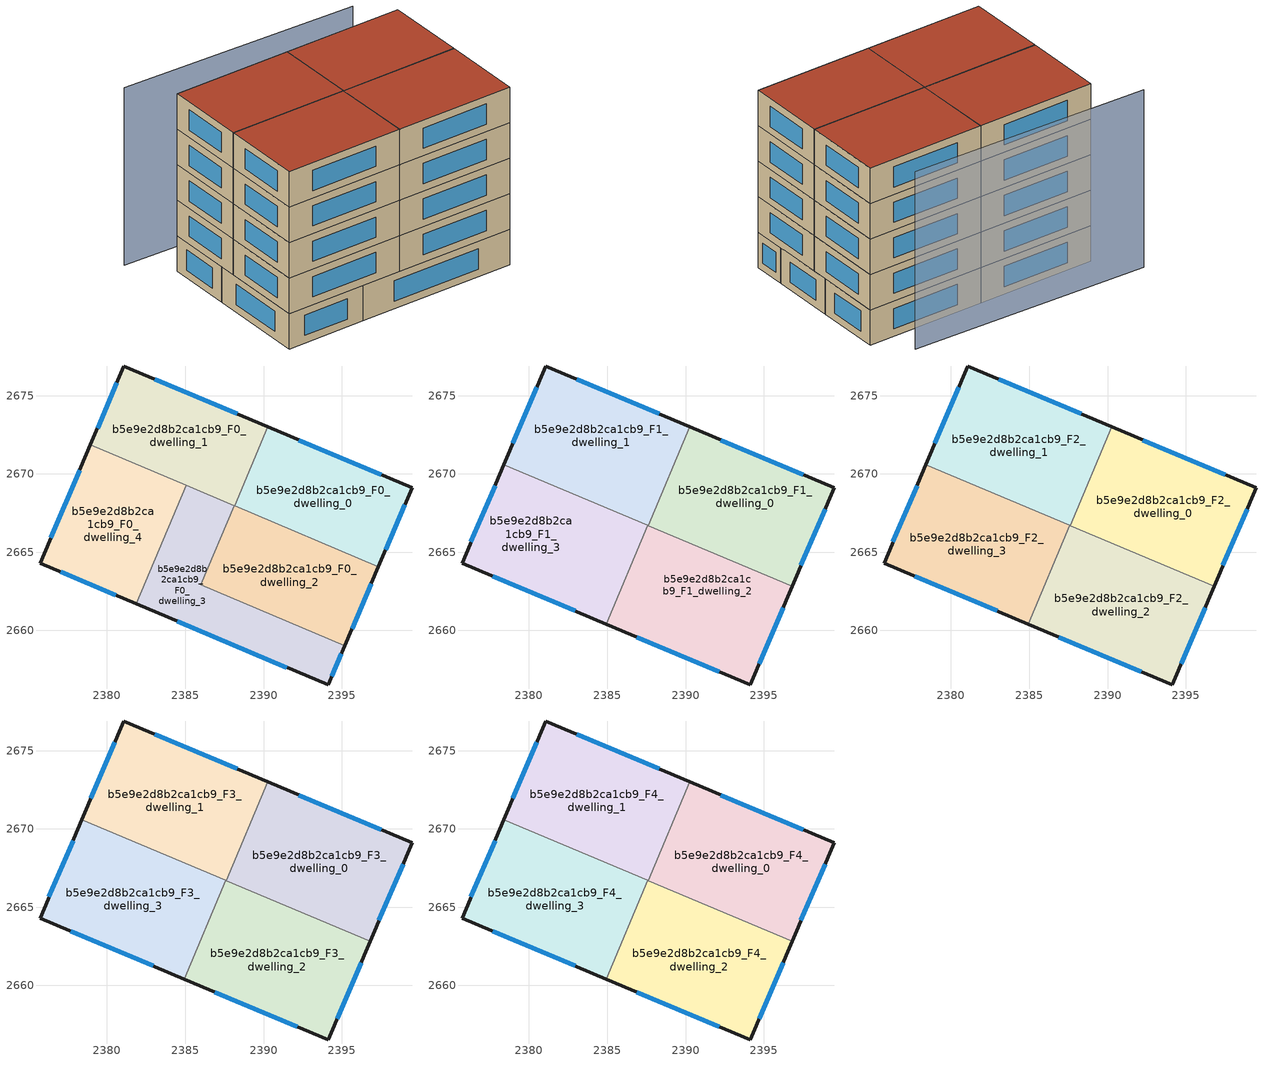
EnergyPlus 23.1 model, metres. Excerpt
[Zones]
b5e9e2d8b2ca1cb9_F0_dwelling_0
 floor ground (EU_floor_Construction): 2399.49,2669.11 2397.34,2664.07 2388.15,2667.96 2390.28,2673 z0
 wall outside (EU_wall_Construction): 2397.34,2664.07 2399.49,2669.11 2390.28,2673 z0:3
 wall to b5e9e2d8b2ca1cb9_F0_dwelling_1 (EU_wall_Construction): 2390.28,2673 2388.15,2667.96 z0:3
 wall to b5e9e2d8b2ca1cb9_F0_dwelling_2 (EU_wall_Construction): 2388.15,2667.96 2397.34,2664.07 z0:3
 window (EU_Window_Construction): 2397.51,2669.94 2392.25,2672.17 / 2397.8,2665.15 2399.03,2668.03 z0.64:2.36
b5e9e2d8b2ca1cb9_F0_dwelling_1
 floor ground (EU_floor_Construction): 2390.28,2673 2388.15,2667.96 2378.94,2671.86 2381.09,2676.89 z0
 wall outside (EU_wall_Construction): 2390.28,2673 2381.09,2676.89 2378.94,2671.86 z0:3
 wall to b5e9e2d8b2ca1cb9_F0_dwelling_4 (EU_wall_Construction): 2378.94,2671.86 2385.06,2669.27 z0:3
 wall to b5e9e2d8b2ca1cb9_F0_dwelling_3 (EU_wall_Construction): 2385.06,2669.27 2388.13,2667.97 z0:3
 wall to b5e9e2d8b2ca1cb9_F0_dwelling_2 (EU_wall_Construction): 2388.13,2667.97 2388.15,2667.96 z0:3
 window (EU_Window_Construction): 2388.31,2673.83 2383.05,2676.06 / 2380.63,2675.81 2379.4,2672.94 z0.64:2.36
b5e9e2d8b2ca1cb9_F0_dwelling_2
 floor ground (EU_floor_Construction): 2397.34,2664.07 2395.19,2659.04 2386,2662.93 2388.13,2667.97 z0
 wall outside (EU_wall_Construction): 2395.19,2659.04 2397.34,2664.07 z0:3
 wall to b5e9e2d8b2ca1cb9_F0_dwelling_3 (EU_wall_Construction): 2388.13,2667.97 2386,2662.93 2395.19,2659.04 z0:3
 window (EU_Window_Construction): 2395.65,2660.12 2396.88,2663 z0.64:2.36
 ceiling adiabatic (EU_roof_Construction): 2396.8,2662.82 2397.34,2664.07 2388.15,2667.96 2387.61,2666.7 z3
b5e9e2d8b2ca1cb9_F0_dwelling_3
 floor ground (EU_floor_Construction): 2388.13,2667.97 2386,2662.93 2395.19,2659.04 2394.12,2656.53 2381.86,2661.71 2385.06,2669.27 z0
 wall outside (EU_wall_Construction): 2381.86,2661.71 2394.12,2656.53 2395.19,2659.04 z0:3
 wall to b5e9e2d8b2ca1cb9_F0_dwelling_4 (EU_wall_Construction): 2385.06,2669.27 2381.86,2661.71 z0:3
 window (EU_Window_Construction): 2394.35,2657.06 2394.96,2658.5 / 2384.49,2660.6 2391.49,2657.64 z0.64:2.36
 ceiling adiabatic (EU_roof_Construction): 2386,2662.93 2388.01,2667.69 2387.59,2666.71 z3
b5e9e2d8b2ca1cb9_F0_dwelling_4
 floor ground (EU_floor_Construction): 2385.06,2669.27 2381.86,2661.71 2375.72,2664.31 2378.94,2671.86 z0
 wall outside (EU_wall_Construction): 2378.94,2671.86 2375.72,2664.31 2381.86,2661.71 z0:3
 window (EU_Window_Construction): 2377.04,2663.75 2380.55,2662.27 / 2378.25,2670.24 2376.41,2665.93 z0.64:2.36
b5e9e2d8b2ca1cb9_F1_dwelling_0
 floor to b5e9e2d8b2ca1cb9_F0_dwelling_0 (EU_floor_Construction): 2399.49,2669.11 2397.34,2664.07 2388.15,2667.96 2390.28,2673 z3
 floor adiabatic (EU_floor_Construction): 2397.34,2664.07 2396.8,2662.82 2387.61,2666.7 2388.15,2667.96 z3
 wall outside (EU_wall_Construction): 2396.8,2662.82 2399.49,2669.11 2390.28,2673 z3:6
 wall to b5e9e2d8b2ca1cb9_F1_dwelling_1 (EU_wall_Construction): 2390.28,2673 2387.61,2666.7 z3:6
 wall to b5e9e2d8b2ca1cb9_F1_dwelling_2 (EU_wall_Construction): 2387.61,2666.7 2396.8,2662.82 z3:6
 window (EU_Window_Construction): 2397.38,2664.16 2398.91,2667.76 / 2397.51,2669.94 2392.25,2672.17 z3.64:5.36
b5e9e2d8b2ca1cb9_F1_dwelling_1
 floor to b5e9e2d8b2ca1cb9_F0_dwelling_1 (EU_floor_Construction): 2390.28,2673 2388.15,2667.96 2378.94,2671.86 2381.09,2676.89 z3
 floor to b5e9e2d8b2ca1cb9_F0_dwelling_3 (EU_floor_Construction): 2388.13,2667.97 2387.6,2666.71 2384.53,2668.01 2385.06,2669.27 z3
 floor to b5e9e2d8b2ca1cb9_F0_dwelling_4 (EU_floor_Construction): 2385.06,2669.27 2384.53,2668.01 2378.4,2670.6 2378.94,2671.86 z3
 floor to b5e9e2d8b2ca1cb9_F0_dwelling_2 (EU_floor_Construction): 2388.15,2667.96 2387.61,2666.7 2387.6,2666.71 2388.13,2667.97 z3
 wall outside (EU_wall_Construction): 2390.28,2673 2381.09,2676.89 2378.4,2670.6 z3:6
 wall to b5e9e2d8b2ca1cb9_F1_dwelling_3 (EU_wall_Construction): 2378.4,2670.6 2387.59,2666.71 z3:6
 wall to b5e9e2d8b2ca1cb9_F1_dwelling_2 (EU_wall_Construction): 2387.59,2666.71 2387.61,2666.7 z3:6
 window (EU_Window_Construction): 2380.51,2675.54 2378.98,2671.95 / 2388.31,2673.83 2383.05,2676.06 z3.64:5.36
b5e9e2d8b2ca1cb9_F1_dwelling_2
 floor to b5e9e2d8b2ca1cb9_F0_dwelling_2 (EU_floor_Construction): 2396.8,2662.82 2395.19,2659.04 2386,2662.93 2387.6,2666.71 z3
 floor to b5e9e2d8b2ca1cb9_F0_dwelling_3 (EU_floor_Construction): 2387.59,2666.71 2386,2662.93 2395.19,2659.04 2394.12,2656.53 2384.93,2660.41 z3
 wall outside (EU_wall_Construction): 2384.93,2660.41 2394.12,2656.53 2396.8,2662.82 z3:6
 wall to b5e9e2d8b2ca1cb9_F1_dwelling_3 (EU_wall_Construction): 2387.59,2666.71 2384.93,2660.41 z3:6
 window (EU_Window_Construction): 2394.69,2657.87 2396.23,2661.47 / 2386.9,2659.58 2392.15,2657.36 z3.64:5.36
b5e9e2d8b2ca1cb9_F1_dwelling_3
 floor to b5e9e2d8b2ca1cb9_F0_dwelling_3 (EU_floor_Construction): 2387.59,2666.71 2384.93,2660.41 2381.86,2661.71 2384.53,2668.01 z3
 floor to b5e9e2d8b2ca1cb9_F0_dwelling_4 (EU_floor_Construction): 2384.53,2668.01 2381.86,2661.71 2375.72,2664.31 2378.4,2670.6 z3
 wall outside (EU_wall_Construction): 2378.4,2670.6 2375.72,2664.31 2384.93,2660.41 z3:6
 window (EU_Window_Construction): 2377.69,2663.47 2382.96,2661.25 / 2377.83,2669.25 2376.29,2665.66 z3.64:5.36
b5e9e2d8b2ca1cb9_F2_dwelling_0
 floor to b5e9e2d8b2ca1cb9_F1_dwelling_0 (EU_floor_Construction): 2399.49,2669.11 2396.8,2662.82 2387.61,2666.7 2390.28,2673 z6
 wall outside (EU_wall_Construction): 2396.8,2662.82 2399.49,2669.11 2390.28,2673 z6:9
 wall to b5e9e2d8b2ca1cb9_F2_dwelling_1 (EU_wall_Construction): 2390.28,2673 2387.61,2666.7 z6:9
 wall to b5e9e2d8b2ca1cb9_F2_dwelling_2 (EU_wall_Construction): 2387.61,2666.7 2396.8,2662.82 z6:9
 window (EU_Window_Construction): 2397.38,2664.16 2398.91,2667.76 / 2397.51,2669.94 2392.25,2672.17 z6.64:8.36
b5e9e2d8b2ca1cb9_F2_dwelling_1
 floor to b5e9e2d8b2ca1cb9_F1_dwelling_1 (EU_floor_Construction): 2390.28,2673 2387.61,2666.7 2378.4,2670.6 2381.09,2676.89 z6
 wall outside (EU_wall_Construction): 2390.28,2673 2381.09,2676.89 2378.4,2670.6 z6:9
 wall to b5e9e2d8b2ca1cb9_F2_dwelling_3 (EU_wall_Construction): 2378.4,2670.6 2387.59,2666.71 z6:9
 wall to b5e9e2d8b2ca1cb9_F2_dwelling_2 (EU_wall_Construction): 2387.59,2666.71 2387.61,2666.7 z6:9
 window (EU_Window_Construction): 2380.51,2675.54 2378.98,2671.95 / 2388.31,2673.83 2383.05,2676.06 z6.64:8.36
b5e9e2d8b2ca1cb9_F2_dwelling_2
 floor to b5e9e2d8b2ca1cb9_F1_dwelling_2 (EU_floor_Construction): 2396.8,2662.82 2394.12,2656.53 2384.93,2660.41 2387.59,2666.71 z6
 wall outside (EU_wall_Construction): 2384.93,2660.41 2394.12,2656.53 2396.8,2662.82 z6:9
 wall to b5e9e2d8b2ca1cb9_F2_dwelling_3 (EU_wall_Construction): 2387.59,2666.71 2384.93,2660.41 z6:9
 window (EU_Window_Construction): 2394.69,2657.87 2396.23,2661.47 / 2386.9,2659.58 2392.15,2657.36 z6.64:8.36
b5e9e2d8b2ca1cb9_F2_dwelling_3
 floor to b5e9e2d8b2ca1cb9_F1_dwelling_3 (EU_floor_Construction): 2387.59,2666.71 2384.93,2660.41 2375.72,2664.31 2378.4,2670.6 z6
 wall outside (EU_wall_Construction): 2378.4,2670.6 2375.72,2664.31 2384.93,2660.41 z6:9
 window (EU_Window_Construction): 2377.69,2663.47 2382.96,2661.25 / 2377.83,2669.25 2376.29,2665.66 z6.64:8.36
b5e9e2d8b2ca1cb9_F3_dwelling_0
 floor to b5e9e2d8b2ca1cb9_F2_dwelling_0 (EU_floor_Construction): 2399.49,2669.11 2396.8,2662.82 2387.61,2666.7 2390.28,2673 z9
 wall outside (EU_wall_Construction): 2396.8,2662.82 2399.49,2669.11 2390.28,2673 z9:12
 wall to b5e9e2d8b2ca1cb9_F3_dwelling_1 (EU_wall_Construction): 2390.28,2673 2387.61,2666.7 z9:12
 wall to b5e9e2d8b2ca1cb9_F3_dwelling_2 (EU_wall_Construction): 2387.61,2666.7 2396.8,2662.82 z9:12
 window (EU_Window_Construction): 2397.38,2664.16 2398.91,2667.76 / 2397.51,2669.94 2392.25,2672.17 z9.64:11.36
b5e9e2d8b2ca1cb9_F3_dwelling_1
 floor to b5e9e2d8b2ca1cb9_F2_dwelling_1 (EU_floor_Construction): 2390.28,2673 2387.61,2666.7 2378.4,2670.6 2381.09,2676.89 z9
 wall outside (EU_wall_Construction): 2390.28,2673 2381.09,2676.89 2378.4,2670.6 z9:12
 wall to b5e9e2d8b2ca1cb9_F3_dwelling_3 (EU_wall_Construction): 2378.4,2670.6 2387.59,2666.71 z9:12
 wall to b5e9e2d8b2ca1cb9_F3_dwelling_2 (EU_wall_Construction): 2387.59,2666.71 2387.61,2666.7 z9:12
 window (EU_Window_Construction): 2380.51,2675.54 2378.98,2671.95 / 2388.31,2673.83 2383.05,2676.06 z9.64:11.36
b5e9e2d8b2ca1cb9_F3_dwelling_2
 floor to b5e9e2d8b2ca1cb9_F2_dwelling_2 (EU_floor_Construction): 2396.8,2662.82 2394.12,2656.53 2384.93,2660.41 2387.59,2666.71 z9
 wall outside (EU_wall_Construction): 2384.93,2660.41 2394.12,2656.53 2396.8,2662.82 z9:12
 wall to b5e9e2d8b2ca1cb9_F3_dwelling_3 (EU_wall_Construction): 2387.59,2666.71 2384.93,2660.41 z9:12
 window (EU_Window_Construction): 2394.69,2657.87 2396.23,2661.47 / 2386.9,2659.58 2392.15,2657.36 z9.64:11.36
b5e9e2d8b2ca1cb9_F3_dwelling_3
 floor to b5e9e2d8b2ca1cb9_F2_dwelling_3 (EU_floor_Construction): 2387.59,2666.71 2384.93,2660.41 2375.72,2664.31 2378.4,2670.6 z9
 wall outside (EU_wall_Construction): 2378.4,2670.6 2375.72,2664.31 2384.93,2660.41 z9:12
 window (EU_Window_Construction): 2377.69,2663.47 2382.96,2661.25 / 2377.83,2669.25 2376.29,2665.66 z9.64:11.36
b5e9e2d8b2ca1cb9_F4_dwelling_0
 floor to b5e9e2d8b2ca1cb9_F3_dwelling_0 (EU_floor_Construction): 2399.49,2669.11 2396.8,2662.82 2387.61,2666.7 2390.28,2673 z12
 wall outside (EU_wall_Construction): 2396.8,2662.82 2399.49,2669.11 2390.28,2673 z12:15
 wall to b5e9e2d8b2ca1cb9_F4_dwelling_1 (EU_wall_Construction): 2390.28,2673 2387.61,2666.7 z12:15
 wall to b5e9e2d8b2ca1cb9_F4_dwelling_2 (EU_wall_Construction): 2387.61,2666.7 2396.8,2662.82 z12:15
 window (EU_Window_Construction): 2397.38,2664.16 2398.91,2667.76 / 2397.51,2669.94 2392.25,2672.17 z12.64:14.36
 roof outside (EU_roof_Construction): 2396.8,2662.82 2399.49,2669.11 2390.28,2673 2387.61,2666.7 z15
b5e9e2d8b2ca1cb9_F4_dwelling_1
 floor to b5e9e2d8b2ca1cb9_F3_dwelling_1 (EU_floor_Construction): 2390.28,2673 2387.61,2666.7 2378.4,2670.6 2381.09,2676.89 z12
 wall outside (EU_wall_Construction): 2390.28,2673 2381.09,2676.89 2378.4,2670.6 z12:15
 wall to b5e9e2d8b2ca1cb9_F4_dwelling_3 (EU_wall_Construction): 2378.4,2670.6 2387.59,2666.71 z12:15
 wall to b5e9e2d8b2ca1cb9_F4_dwelling_2 (EU_wall_Construction): 2387.59,2666.71 2387.61,2666.7 z12:15
 window (EU_Window_Construction): 2380.51,2675.54 2378.98,2671.95 / 2388.31,2673.83 2383.05,2676.06 z12.64:14.36
 roof outside (EU_roof_Construction): 2387.61,2666.7 2390.28,2673 2381.09,2676.89 2378.4,2670.6 z15
b5e9e2d8b2ca1cb9_F4_dwelling_2
 floor to b5e9e2d8b2ca1cb9_F3_dwelling_2 (EU_floor_Construction): 2396.8,2662.82 2394.12,2656.53 2384.93,2660.41 2387.59,2666.71 z12
 wall outside (EU_wall_Construction): 2384.93,2660.41 2394.12,2656.53 2396.8,2662.82 z12:15
 wall to b5e9e2d8b2ca1cb9_F4_dwelling_3 (EU_wall_Construction): 2387.59,2666.71 2384.93,2660.41 z12:15
 window (EU_Window_Construction): 2394.69,2657.87 2396.23,2661.47 / 2386.9,2659.58 2392.15,2657.36 z12.64:14.36
 roof outside (EU_roof_Construction): 2394.12,2656.53 2396.8,2662.82 2387.59,2666.71 2384.93,2660.41 z15
b5e9e2d8b2ca1cb9_F4_dwelling_3
 floor to b5e9e2d8b2ca1cb9_F3_dwelling_3 (EU_floor_Construction): 2387.59,2666.71 2384.93,2660.41 2375.72,2664.31 2378.4,2670.6 z12
 wall outside (EU_wall_Construction): 2378.4,2670.6 2375.72,2664.31 2384.93,2660.41 z12:15
 window (EU_Window_Construction): 2377.69,2663.47 2382.96,2661.25 / 2377.83,2669.25 2376.29,2665.66 z12.64:14.36
 roof outside (EU_roof_Construction): 2384.93,2660.41 2387.59,2666.71 2378.4,2670.6 2375.72,2664.31 z15
shading: 2398.27,2672.16 2379.89,2680.64 z0:15
[Building]
EU S2 Campaign: North Axis=0; Terrain=City; Solar Distribution=FullExterior
[Site:Location]
Yerevan-Zvartnots.Intl.AP: Latitude=40.15; Longitude=44.383; Time Zone=4; Elevation=854
[SizingPeriod:WeatherFileDays]
AnnualSizingPeriod: Begin Month=1; Begin Day of Month=1; End Month=12; End Day of Month=31; Day of Week for Start Day=Monday; Use Weather File Daylight Saving Period=No; Use Weather File Rain and Snow Indicators=No
[MATERIAL]
EU_InternalMass_Material: Roughness=MediumRough; Thickness=0.1; Conductivity=1; Density=1800; Specific Heat=900; Thermal Absorptance=0.9; Solar Absorptance=0.7; Visible Absorptance=0.7
[MATERIAL:NOMASS] Roughness=MediumRough; Thermal Absorptance=0.9; Solar Absorptance=0.7; Visible Absorptance=0.7
Name | Thermal Resistance
EU_wall_NoMass | 1.05043
EU_roof_NoMass | 1.45357
EU_floor_NoMass | 0.478065
[WINDOWMATERIAL:SIMPLEGLAZINGSYSTEM]
EU_Window_SimpleGlazing: UFactor=2.5566; Solar Heat Gain Coefficient=0.75; Visible Transmittance=0.75
[CONSTRUCTION]
EU_wall_Construction: EU_wall_NoMass
EU_roof_Construction: EU_roof_NoMass
EU_floor_Construction: EU_floor_NoMass
EU_Window_Construction: EU_Window_SimpleGlazing
EU_InternalMass_Construction: EU_InternalMass_Material
[ZONE] Type=1; Multiplier=1; Ceiling Height=autocalculate; Floor Area=autocalculate; Part of Total Floor Area=Yes
Name | Volume
b5e9e2d8b2ca1cb9_F0_dwelling_0 | 163.97
b5e9e2d8b2ca1cb9_F1_dwelling_0; b5e9e2d8b2ca1cb9_F2_dwelling_0; b5e9e2d8b2ca1cb9_F3_dwelling_0; b5e9e2d8b2ca1cb9_F4_dwelling_0 | 204.927
b5e9e2d8b2ca1cb9_F0_dwelling_1 | 163.955
b5e9e2d8b2ca1cb9_F1_dwelling_1; b5e9e2d8b2ca1cb9_F2_dwelling_1; b5e9e2d8b2ca1cb9_F3_dwelling_1; b5e9e2d8b2ca1cb9_F4_dwelling_1 | 204.973
b5e9e2d8b2ca1cb9_F0_dwelling_2 | 163.999
b5e9e2d8b2ca1cb9_F1_dwelling_2; b5e9e2d8b2ca1cb9_F2_dwelling_2; b5e9e2d8b2ca1cb9_F3_dwelling_2; b5e9e2d8b2ca1cb9_F4_dwelling_2 | 204.964
b5e9e2d8b2ca1cb9_F0_dwelling_3 | 163.947
b5e9e2d8b2ca1cb9_F1_dwelling_3; b5e9e2d8b2ca1cb9_F2_dwelling_3; b5e9e2d8b2ca1cb9_F3_dwelling_3; b5e9e2d8b2ca1cb9_F4_dwelling_3 | 204.963
b5e9e2d8b2ca1cb9_F0_dwelling_4 | 163.954
[INTERNALMASS] Construction=EU_InternalMass_Construction
Name | Zone or ZoneList | Surface Area
b5e9e2d8b2ca1cb9_F0_dwelling_0_EU_InternalMass | b5e9e2d8b2ca1cb9_F0_dwelling_0 | 54.6562
b5e9e2d8b2ca1cb9_F0_dwelling_1_EU_InternalMass | b5e9e2d8b2ca1cb9_F0_dwelling_1 | 54.6523
b5e9e2d8b2ca1cb9_F0_dwelling_2_EU_InternalMass | b5e9e2d8b2ca1cb9_F0_dwelling_2 | 54.6645
b5e9e2d8b2ca1cb9_F0_dwelling_3_EU_InternalMass | b5e9e2d8b2ca1cb9_F0_dwelling_3 | 54.6492
b5e9e2d8b2ca1cb9_F0_dwelling_4_EU_InternalMass | b5e9e2d8b2ca1cb9_F0_dwelling_4 | 54.6539
b5e9e2d8b2ca1cb9_F1_dwelling_0_EU_InternalMass | b5e9e2d8b2ca1cb9_F1_dwelling_0 | 68.3161
b5e9e2d8b2ca1cb9_F1_dwelling_1_EU_InternalMass | b5e9e2d8b2ca1cb9_F1_dwelling_1 | 68.3224
b5e9e2d8b2ca1cb9_F1_dwelling_2_EU_InternalMass | b5e9e2d8b2ca1cb9_F1_dwelling_2 | 68.3212
b5e9e2d8b2ca1cb9_F1_dwelling_3_EU_InternalMass | b5e9e2d8b2ca1cb9_F1_dwelling_3 | 68.3212
b5e9e2d8b2ca1cb9_F2_dwelling_0_EU_InternalMass | b5e9e2d8b2ca1cb9_F2_dwelling_0 | 68.3161
b5e9e2d8b2ca1cb9_F2_dwelling_1_EU_InternalMass | b5e9e2d8b2ca1cb9_F2_dwelling_1 | 68.3224
b5e9e2d8b2ca1cb9_F2_dwelling_2_EU_InternalMass | b5e9e2d8b2ca1cb9_F2_dwelling_2 | 68.3212
b5e9e2d8b2ca1cb9_F2_dwelling_3_EU_InternalMass | b5e9e2d8b2ca1cb9_F2_dwelling_3 | 68.3212
b5e9e2d8b2ca1cb9_F3_dwelling_0_EU_InternalMass | b5e9e2d8b2ca1cb9_F3_dwelling_0 | 68.3161
b5e9e2d8b2ca1cb9_F3_dwelling_1_EU_InternalMass | b5e9e2d8b2ca1cb9_F3_dwelling_1 | 68.3224
b5e9e2d8b2ca1cb9_F3_dwelling_2_EU_InternalMass | b5e9e2d8b2ca1cb9_F3_dwelling_2 | 68.3212
b5e9e2d8b2ca1cb9_F3_dwelling_3_EU_InternalMass | b5e9e2d8b2ca1cb9_F3_dwelling_3 | 68.3212
b5e9e2d8b2ca1cb9_F4_dwelling_0_EU_InternalMass | b5e9e2d8b2ca1cb9_F4_dwelling_0 | 68.3161
b5e9e2d8b2ca1cb9_F4_dwelling_1_EU_InternalMass | b5e9e2d8b2ca1cb9_F4_dwelling_1 | 68.3224
b5e9e2d8b2ca1cb9_F4_dwelling_2_EU_InternalMass | b5e9e2d8b2ca1cb9_F4_dwelling_2 | 68.3212
b5e9e2d8b2ca1cb9_F4_dwelling_3_EU_InternalMass | b5e9e2d8b2ca1cb9_F4_dwelling_3 | 68.3212
[OTHEREQUIPMENT] Fuel Type=Electricity; Design Level Calculation Method=Watts/Area; Power per Zone Floor Area=1; Fraction Latent=0; Fraction Radiant=0; Fraction Lost=0; Carbon Dioxide Generation Rate=0; EndUse Subcategory=EU_Step8_InternalGains
Name | Zone or ZoneList or Space or SpaceList | Schedule
EU_Step8_InternalGain_b5e9e2d8b2ca1cb9_F0_dwelling_0_f000 | b5e9e2d8b2ca1cb9_F0_dwelling_0 | EU_Step8_GainSchedule_b5e9e2d8b2ca1cb9_F0_dwelling_0_f000
EU_Step8_InternalGain_b5e9e2d8b2ca1cb9_F0_dwelling_1_f000 | b5e9e2d8b2ca1cb9_F0_dwelling_1 | EU_Step8_GainSchedule_b5e9e2d8b2ca1cb9_F0_dwelling_1_f000
EU_Step8_InternalGain_b5e9e2d8b2ca1cb9_F0_dwelling_2_f000 | b5e9e2d8b2ca1cb9_F0_dwelling_2 | EU_Step8_GainSchedule_b5e9e2d8b2ca1cb9_F0_dwelling_2_f000
EU_Step8_InternalGain_b5e9e2d8b2ca1cb9_F0_dwelling_3_f000 | b5e9e2d8b2ca1cb9_F0_dwelling_3 | EU_Step8_GainSchedule_b5e9e2d8b2ca1cb9_F0_dwelling_3_f000
EU_Step8_InternalGain_b5e9e2d8b2ca1cb9_F0_dwelling_4_f000 | b5e9e2d8b2ca1cb9_F0_dwelling_4 | EU_Step8_GainSchedule_b5e9e2d8b2ca1cb9_F0_dwelling_4_f000
EU_Step8_InternalGain_b5e9e2d8b2ca1cb9_F1_dwelling_0_f000 | b5e9e2d8b2ca1cb9_F1_dwelling_0 | EU_Step8_GainSchedule_b5e9e2d8b2ca1cb9_F1_dwelling_0_f000
EU_Step8_InternalGain_b5e9e2d8b2ca1cb9_F1_dwelling_1_f000 | b5e9e2d8b2ca1cb9_F1_dwelling_1 | EU_Step8_GainSchedule_b5e9e2d8b2ca1cb9_F1_dwelling_1_f000
EU_Step8_InternalGain_b5e9e2d8b2ca1cb9_F1_dwelling_2_f000 | b5e9e2d8b2ca1cb9_F1_dwelling_2 | EU_Step8_GainSchedule_b5e9e2d8b2ca1cb9_F1_dwelling_2_f000
EU_Step8_InternalGain_b5e9e2d8b2ca1cb9_F1_dwelling_3_f000 | b5e9e2d8b2ca1cb9_F1_dwelling_3 | EU_Step8_GainSchedule_b5e9e2d8b2ca1cb9_F1_dwelling_3_f000
EU_Step8_InternalGain_b5e9e2d8b2ca1cb9_F2_dwelling_0_f000 | b5e9e2d8b2ca1cb9_F2_dwelling_0 | EU_Step8_GainSchedule_b5e9e2d8b2ca1cb9_F2_dwelling_0_f000
EU_Step8_InternalGain_b5e9e2d8b2ca1cb9_F2_dwelling_1_f000 | b5e9e2d8b2ca1cb9_F2_dwelling_1 | EU_Step8_GainSchedule_b5e9e2d8b2ca1cb9_F2_dwelling_1_f000
EU_Step8_InternalGain_b5e9e2d8b2ca1cb9_F2_dwelling_2_f000 | b5e9e2d8b2ca1cb9_F2_dwelling_2 | EU_Step8_GainSchedule_b5e9e2d8b2ca1cb9_F2_dwelling_2_f000
EU_Step8_InternalGain_b5e9e2d8b2ca1cb9_F2_dwelling_3_f000 | b5e9e2d8b2ca1cb9_F2_dwelling_3 | EU_Step8_GainSchedule_b5e9e2d8b2ca1cb9_F2_dwelling_3_f000
EU_Step8_InternalGain_b5e9e2d8b2ca1cb9_F3_dwelling_0_f000 | b5e9e2d8b2ca1cb9_F3_dwelling_0 | EU_Step8_GainSchedule_b5e9e2d8b2ca1cb9_F3_dwelling_0_f000
EU_Step8_InternalGain_b5e9e2d8b2ca1cb9_F3_dwelling_1_f000 | b5e9e2d8b2ca1cb9_F3_dwelling_1 | EU_Step8_GainSchedule_b5e9e2d8b2ca1cb9_F3_dwelling_1_f000
EU_Step8_InternalGain_b5e9e2d8b2ca1cb9_F3_dwelling_2_f000 | b5e9e2d8b2ca1cb9_F3_dwelling_2 | EU_Step8_GainSchedule_b5e9e2d8b2ca1cb9_F3_dwelling_2_f000
EU_Step8_InternalGain_b5e9e2d8b2ca1cb9_F3_dwelling_3_f000 | b5e9e2d8b2ca1cb9_F3_dwelling_3 | EU_Step8_GainSchedule_b5e9e2d8b2ca1cb9_F3_dwelling_3_f000
EU_Step8_InternalGain_b5e9e2d8b2ca1cb9_F4_dwelling_0_f000 | b5e9e2d8b2ca1cb9_F4_dwelling_0 | EU_Step8_GainSchedule_b5e9e2d8b2ca1cb9_F4_dwelling_0_f000
EU_Step8_InternalGain_b5e9e2d8b2ca1cb9_F4_dwelling_1_f000 | b5e9e2d8b2ca1cb9_F4_dwelling_1 | EU_Step8_GainSchedule_b5e9e2d8b2ca1cb9_F4_dwelling_1_f000
EU_Step8_InternalGain_b5e9e2d8b2ca1cb9_F4_dwelling_2_f000 | b5e9e2d8b2ca1cb9_F4_dwelling_2 | EU_Step8_GainSchedule_b5e9e2d8b2ca1cb9_F4_dwelling_2_f000
EU_Step8_InternalGain_b5e9e2d8b2ca1cb9_F4_dwelling_3_f000 | b5e9e2d8b2ca1cb9_F4_dwelling_3 | EU_Step8_GainSchedule_b5e9e2d8b2ca1cb9_F4_dwelling_3_f000
[ZONEVENTILATION:DESIGNFLOWRATE] Schedule=EU_AlwaysOn; Design Flow Rate Calculation Method=AirChanges/Hour; Air Changes per Hour=0.557805; Ventilation Type=Natural; Fan Pressure Rise=0; Fan Total Efficiency=1; Constant Term Coefficient=1; Temperature Term Coefficient=0; Velocity Term Coefficient=0; Velocity Squared Term Coefficient=0; Minimum Indoor Temperature=-100; Maximum Indoor Temperature=100; Delta Temperature=-100; Minimum Outdoor Temperature=-100; Maximum Outdoor Temperature=100; Maximum Wind Speed=40
Name | Zone or ZoneList or Space or SpaceList
EU_ConstantAir_b5e9e2d8b2ca1cb9_F0_dwelling_0 | b5e9e2d8b2ca1cb9_F0_dwelling_0
EU_ConstantAir_b5e9e2d8b2ca1cb9_F0_dwelling_1 | b5e9e2d8b2ca1cb9_F0_dwelling_1
EU_ConstantAir_b5e9e2d8b2ca1cb9_F0_dwelling_2 | b5e9e2d8b2ca1cb9_F0_dwelling_2
EU_ConstantAir_b5e9e2d8b2ca1cb9_F0_dwelling_3 | b5e9e2d8b2ca1cb9_F0_dwelling_3
EU_ConstantAir_b5e9e2d8b2ca1cb9_F0_dwelling_4 | b5e9e2d8b2ca1cb9_F0_dwelling_4
EU_ConstantAir_b5e9e2d8b2ca1cb9_F1_dwelling_0 | b5e9e2d8b2ca1cb9_F1_dwelling_0
EU_ConstantAir_b5e9e2d8b2ca1cb9_F1_dwelling_1 | b5e9e2d8b2ca1cb9_F1_dwelling_1
EU_ConstantAir_b5e9e2d8b2ca1cb9_F1_dwelling_2 | b5e9e2d8b2ca1cb9_F1_dwelling_2
EU_ConstantAir_b5e9e2d8b2ca1cb9_F1_dwelling_3 | b5e9e2d8b2ca1cb9_F1_dwelling_3
EU_ConstantAir_b5e9e2d8b2ca1cb9_F2_dwelling_0 | b5e9e2d8b2ca1cb9_F2_dwelling_0
EU_ConstantAir_b5e9e2d8b2ca1cb9_F2_dwelling_1 | b5e9e2d8b2ca1cb9_F2_dwelling_1
EU_ConstantAir_b5e9e2d8b2ca1cb9_F2_dwelling_2 | b5e9e2d8b2ca1cb9_F2_dwelling_2
EU_ConstantAir_b5e9e2d8b2ca1cb9_F2_dwelling_3 | b5e9e2d8b2ca1cb9_F2_dwelling_3
EU_ConstantAir_b5e9e2d8b2ca1cb9_F3_dwelling_0 | b5e9e2d8b2ca1cb9_F3_dwelling_0
EU_ConstantAir_b5e9e2d8b2ca1cb9_F3_dwelling_1 | b5e9e2d8b2ca1cb9_F3_dwelling_1
EU_ConstantAir_b5e9e2d8b2ca1cb9_F3_dwelling_2 | b5e9e2d8b2ca1cb9_F3_dwelling_2
EU_ConstantAir_b5e9e2d8b2ca1cb9_F3_dwelling_3 | b5e9e2d8b2ca1cb9_F3_dwelling_3
EU_ConstantAir_b5e9e2d8b2ca1cb9_F4_dwelling_0 | b5e9e2d8b2ca1cb9_F4_dwelling_0
EU_ConstantAir_b5e9e2d8b2ca1cb9_F4_dwelling_1 | b5e9e2d8b2ca1cb9_F4_dwelling_1
EU_ConstantAir_b5e9e2d8b2ca1cb9_F4_dwelling_2 | b5e9e2d8b2ca1cb9_F4_dwelling_2
EU_ConstantAir_b5e9e2d8b2ca1cb9_F4_dwelling_3 | b5e9e2d8b2ca1cb9_F4_dwelling_3
[HVACTEMPLATE:THERMOSTAT] Constant Heating Setpoint=20; Constant Cooling Setpoint=50
EU_HeatOnly_b5e9e2d8b2ca1cb9_F0_dwelling_0; EU_HeatOnly_b5e9e2d8b2ca1cb9_F0_dwelling_1; EU_HeatOnly_b5e9e2d8b2ca1cb9_F0_dwelling_2; EU_HeatOnly_b5e9e2d8b2ca1cb9_F0_dwelling_3; EU_HeatOnly_b5e9e2d8b2ca1cb9_F0_dwelling_4; EU_HeatOnly_b5e9e2d8b2ca1cb9_F1_dwelling_0; EU_HeatOnly_b5e9e2d8b2ca1cb9_F1_dwelling_1; EU_HeatOnly_b5e9e2d8b2ca1cb9_F1_dwelling_2; EU_HeatOnly_b5e9e2d8b2ca1cb9_F1_dwelling_3; EU_HeatOnly_b5e9e2d8b2ca1cb9_F2_dwelling_0; EU_HeatOnly_b5e9e2d8b2ca1cb9_F2_dwelling_1; EU_HeatOnly_b5e9e2d8b2ca1cb9_F2_dwelling_2; EU_HeatOnly_b5e9e2d8b2ca1cb9_F2_dwelling_3; EU_HeatOnly_b5e9e2d8b2ca1cb9_F3_dwelling_0; EU_HeatOnly_b5e9e2d8b2ca1cb9_F3_dwelling_1; EU_HeatOnly_b5e9e2d8b2ca1cb9_F3_dwelling_2; EU_HeatOnly_b5e9e2d8b2ca1cb9_F3_dwelling_3; EU_HeatOnly_b5e9e2d8b2ca1cb9_F4_dwelling_0; EU_HeatOnly_b5e9e2d8b2ca1cb9_F4_dwelling_1; EU_HeatOnly_b5e9e2d8b2ca1cb9_F4_dwelling_2; EU_HeatOnly_b5e9e2d8b2ca1cb9_F4_dwelling_3
[HVACTEMPLATE:ZONE:IDEALLOADSAIRSYSTEM] System Availability Schedule=EU_AlwaysOn; Maximum Heating Supply Air Temperature=50; Minimum Cooling Supply Air Temperature=13; Maximum Heating Supply Air Humidity Ratio=0.0156; Minimum Cooling Supply Air Humidity Ratio=0.0077; Heating Limit=NoLimit; Cooling Limit=NoLimit; Heating Availability Schedule=EU_AlwaysOn; Cooling Availability Schedule=EU_CoolingOff; Dehumidification Control Type=ConstantSensibleHeatRatio; Cooling Sensible Heat Ratio=0.7; Dehumidification Setpoint=60; Humidification Control Type=None; Humidification Setpoint=30; Outdoor Air Method=None; Outdoor Air Flow Rate per Person=0.00944; Outdoor Air Flow Rate per Zone Floor Area=0; Outdoor Air Flow Rate per Zone=0; Demand Controlled Ventilation Type=None; Outdoor Air Economizer Type=NoEconomizer; Heat Recovery Type=None; Sensible Heat Recovery Effectiveness=0.7; Latent Heat Recovery Effectiveness=0.65
Name | Template Thermostat
b5e9e2d8b2ca1cb9_F0_dwelling_0 | EU_HeatOnly_b5e9e2d8b2ca1cb9_F0_dwelling_0
b5e9e2d8b2ca1cb9_F0_dwelling_1 | EU_HeatOnly_b5e9e2d8b2ca1cb9_F0_dwelling_1
b5e9e2d8b2ca1cb9_F0_dwelling_2 | EU_HeatOnly_b5e9e2d8b2ca1cb9_F0_dwelling_2
b5e9e2d8b2ca1cb9_F0_dwelling_3 | EU_HeatOnly_b5e9e2d8b2ca1cb9_F0_dwelling_3
b5e9e2d8b2ca1cb9_F0_dwelling_4 | EU_HeatOnly_b5e9e2d8b2ca1cb9_F0_dwelling_4
b5e9e2d8b2ca1cb9_F1_dwelling_0 | EU_HeatOnly_b5e9e2d8b2ca1cb9_F1_dwelling_0
b5e9e2d8b2ca1cb9_F1_dwelling_1 | EU_HeatOnly_b5e9e2d8b2ca1cb9_F1_dwelling_1
b5e9e2d8b2ca1cb9_F1_dwelling_2 | EU_HeatOnly_b5e9e2d8b2ca1cb9_F1_dwelling_2
b5e9e2d8b2ca1cb9_F1_dwelling_3 | EU_HeatOnly_b5e9e2d8b2ca1cb9_F1_dwelling_3
b5e9e2d8b2ca1cb9_F2_dwelling_0 | EU_HeatOnly_b5e9e2d8b2ca1cb9_F2_dwelling_0
b5e9e2d8b2ca1cb9_F2_dwelling_1 | EU_HeatOnly_b5e9e2d8b2ca1cb9_F2_dwelling_1
b5e9e2d8b2ca1cb9_F2_dwelling_2 | EU_HeatOnly_b5e9e2d8b2ca1cb9_F2_dwelling_2
b5e9e2d8b2ca1cb9_F2_dwelling_3 | EU_HeatOnly_b5e9e2d8b2ca1cb9_F2_dwelling_3
b5e9e2d8b2ca1cb9_F3_dwelling_0 | EU_HeatOnly_b5e9e2d8b2ca1cb9_F3_dwelling_0
b5e9e2d8b2ca1cb9_F3_dwelling_1 | EU_HeatOnly_b5e9e2d8b2ca1cb9_F3_dwelling_1
b5e9e2d8b2ca1cb9_F3_dwelling_2 | EU_HeatOnly_b5e9e2d8b2ca1cb9_F3_dwelling_2
b5e9e2d8b2ca1cb9_F3_dwelling_3 | EU_HeatOnly_b5e9e2d8b2ca1cb9_F3_dwelling_3
b5e9e2d8b2ca1cb9_F4_dwelling_0 | EU_HeatOnly_b5e9e2d8b2ca1cb9_F4_dwelling_0
b5e9e2d8b2ca1cb9_F4_dwelling_1 | EU_HeatOnly_b5e9e2d8b2ca1cb9_F4_dwelling_1
b5e9e2d8b2ca1cb9_F4_dwelling_2 | EU_HeatOnly_b5e9e2d8b2ca1cb9_F4_dwelling_2
b5e9e2d8b2ca1cb9_F4_dwelling_3 | EU_HeatOnly_b5e9e2d8b2ca1cb9_F4_dwelling_3
[SIZING:ZONE] Zone Cooling Design Supply Air Temperature Input Method=SupplyAirTemperature; Zone Cooling Design Supply Air Temperature=13; Zone Heating Design Supply Air Temperature Input Method=SupplyAirTemperature; Zone Heating Design Supply Air Temperature=50; Zone Cooling Design Supply Air Humidity Ratio=0.008; Zone Heating Design Supply Air Humidity Ratio=0.008; Cooling Design Air Flow Method=DesignDay; Cooling Design Air Flow Rate=0; Cooling Minimum Air Flow per Zone Floor Area=0.000762; Cooling Minimum Air Flow=0; Cooling Minimum Air Flow Fraction=0.2; Heating Design Air Flow Method=DesignDay; Heating Design Air Flow Rate=0; Heating Maximum Air Flow per Zone Floor Area=0.002032; Heating Maximum Air Flow=0.141576; Heating Maximum Air Flow Fraction=0.3; Account for Dedicated Outdoor Air System=No; Dedicated Outdoor Air System Control Strategy=NeutralSupplyAir; Dedicated Outdoor Air Low Setpoint Temperature for Design=autosize; Dedicated Outdoor Air High Setpoint Temperature for Design=autosize; Zone Load Sizing Method=Sensible Load Only No Latent Load; Zone Latent Cooling Design Supply Air Humidity Ratio Input Method=HumidityRatioDifference; Zone Cooling Design Supply Air Humidity Ratio Difference=0.005; Zone Latent Heating Design Supply Air Humidity Ratio Input Method=HumidityRatioDifference; Zone Humidification Design Supply Air Humidity Ratio Difference=0.005
b5e9e2d8b2ca1cb9_F0_dwelling_0; b5e9e2d8b2ca1cb9_F0_dwelling_1; b5e9e2d8b2ca1cb9_F0_dwelling_2; b5e9e2d8b2ca1cb9_F0_dwelling_3; b5e9e2d8b2ca1cb9_F0_dwelling_4; b5e9e2d8b2ca1cb9_F1_dwelling_0; b5e9e2d8b2ca1cb9_F1_dwelling_1; b5e9e2d8b2ca1cb9_F1_dwelling_2; b5e9e2d8b2ca1cb9_F1_dwelling_3; b5e9e2d8b2ca1cb9_F2_dwelling_0; b5e9e2d8b2ca1cb9_F2_dwelling_1; b5e9e2d8b2ca1cb9_F2_dwelling_2; b5e9e2d8b2ca1cb9_F2_dwelling_3; b5e9e2d8b2ca1cb9_F3_dwelling_0; b5e9e2d8b2ca1cb9_F3_dwelling_1; b5e9e2d8b2ca1cb9_F3_dwelling_2; b5e9e2d8b2ca1cb9_F3_dwelling_3; b5e9e2d8b2ca1cb9_F4_dwelling_0; b5e9e2d8b2ca1cb9_F4_dwelling_1; b5e9e2d8b2ca1cb9_F4_dwelling_2; b5e9e2d8b2ca1cb9_F4_dwelling_3
[SCHEDULE:CONSTANT]
Name | Hourly Value
EU_AlwaysOn | 1
EU_CoolingOff | 0
[SCHEDULE:FILE] Column Number=1; Rows to Skip at Top=0; Number of Hours of Data=8760; Column Separator=Comma; Interpolate to Timestep=No; Minutes per Item=60; Adjust Schedule for Daylight Savings=Yes
Name | File
EU_Step8_GainSchedule_b5e9e2d8b2ca1cb9_F0_dwelling_0_f000 | ../../schedules/b5e9e2d8b2ca1cb9/b5e9e2d8b2ca1cb9_F0_dwelling_0_f000_gain.csv
EU_Step8_GainSchedule_b5e9e2d8b2ca1cb9_F0_dwelling_1_f000 | ../../schedules/b5e9e2d8b2ca1cb9/b5e9e2d8b2ca1cb9_F0_dwelling_1_f000_gain.csv
EU_Step8_GainSchedule_b5e9e2d8b2ca1cb9_F0_dwelling_2_f000 | ../../schedules/b5e9e2d8b2ca1cb9/b5e9e2d8b2ca1cb9_F0_dwelling_2_f000_gain.csv
EU_Step8_GainSchedule_b5e9e2d8b2ca1cb9_F0_dwelling_3_f000 | ../../schedules/b5e9e2d8b2ca1cb9/b5e9e2d8b2ca1cb9_F0_dwelling_3_f000_gain.csv
EU_Step8_GainSchedule_b5e9e2d8b2ca1cb9_F0_dwelling_4_f000 | ../../schedules/b5e9e2d8b2ca1cb9/b5e9e2d8b2ca1cb9_F0_dwelling_4_f000_gain.csv
EU_Step8_GainSchedule_b5e9e2d8b2ca1cb9_F1_dwelling_0_f000 | ../../schedules/b5e9e2d8b2ca1cb9/b5e9e2d8b2ca1cb9_F1_dwelling_0_f000_gain.csv
EU_Step8_GainSchedule_b5e9e2d8b2ca1cb9_F1_dwelling_1_f000 | ../../schedules/b5e9e2d8b2ca1cb9/b5e9e2d8b2ca1cb9_F1_dwelling_1_f000_gain.csv
EU_Step8_GainSchedule_b5e9e2d8b2ca1cb9_F1_dwelling_2_f000 | ../../schedules/b5e9e2d8b2ca1cb9/b5e9e2d8b2ca1cb9_F1_dwelling_2_f000_gain.csv
EU_Step8_GainSchedule_b5e9e2d8b2ca1cb9_F1_dwelling_3_f000 | ../../schedules/b5e9e2d8b2ca1cb9/b5e9e2d8b2ca1cb9_F1_dwelling_3_f000_gain.csv
EU_Step8_GainSchedule_b5e9e2d8b2ca1cb9_F2_dwelling_0_f000 | ../../schedules/b5e9e2d8b2ca1cb9/b5e9e2d8b2ca1cb9_F2_dwelling_0_f000_gain.csv
EU_Step8_GainSchedule_b5e9e2d8b2ca1cb9_F2_dwelling_1_f000 | ../../schedules/b5e9e2d8b2ca1cb9/b5e9e2d8b2ca1cb9_F2_dwelling_1_f000_gain.csv
EU_Step8_GainSchedule_b5e9e2d8b2ca1cb9_F2_dwelling_2_f000 | ../../schedules/b5e9e2d8b2ca1cb9/b5e9e2d8b2ca1cb9_F2_dwelling_2_f000_gain.csv
EU_Step8_GainSchedule_b5e9e2d8b2ca1cb9_F2_dwelling_3_f000 | ../../schedules/b5e9e2d8b2ca1cb9/b5e9e2d8b2ca1cb9_F2_dwelling_3_f000_gain.csv
EU_Step8_GainSchedule_b5e9e2d8b2ca1cb9_F3_dwelling_0_f000 | ../../schedules/b5e9e2d8b2ca1cb9/b5e9e2d8b2ca1cb9_F3_dwelling_0_f000_gain.csv
EU_Step8_GainSchedule_b5e9e2d8b2ca1cb9_F3_dwelling_1_f000 | ../../schedules/b5e9e2d8b2ca1cb9/b5e9e2d8b2ca1cb9_F3_dwelling_1_f000_gain.csv
EU_Step8_GainSchedule_b5e9e2d8b2ca1cb9_F3_dwelling_2_f000 | ../../schedules/b5e9e2d8b2ca1cb9/b5e9e2d8b2ca1cb9_F3_dwelling_2_f000_gain.csv
EU_Step8_GainSchedule_b5e9e2d8b2ca1cb9_F3_dwelling_3_f000 | ../../schedules/b5e9e2d8b2ca1cb9/b5e9e2d8b2ca1cb9_F3_dwelling_3_f000_gain.csv
EU_Step8_GainSchedule_b5e9e2d8b2ca1cb9_F4_dwelling_0_f000 | ../../schedules/b5e9e2d8b2ca1cb9/b5e9e2d8b2ca1cb9_F4_dwelling_0_f000_gain.csv
EU_Step8_GainSchedule_b5e9e2d8b2ca1cb9_F4_dwelling_1_f000 | ../../schedules/b5e9e2d8b2ca1cb9/b5e9e2d8b2ca1cb9_F4_dwelling_1_f000_gain.csv
EU_Step8_GainSchedule_b5e9e2d8b2ca1cb9_F4_dwelling_2_f000 | ../../schedules/b5e9e2d8b2ca1cb9/b5e9e2d8b2ca1cb9_F4_dwelling_2_f000_gain.csv
EU_Step8_GainSchedule_b5e9e2d8b2ca1cb9_F4_dwelling_3_f000 | ../../schedules/b5e9e2d8b2ca1cb9/b5e9e2d8b2ca1cb9_F4_dwelling_3_f000_gain.csv
